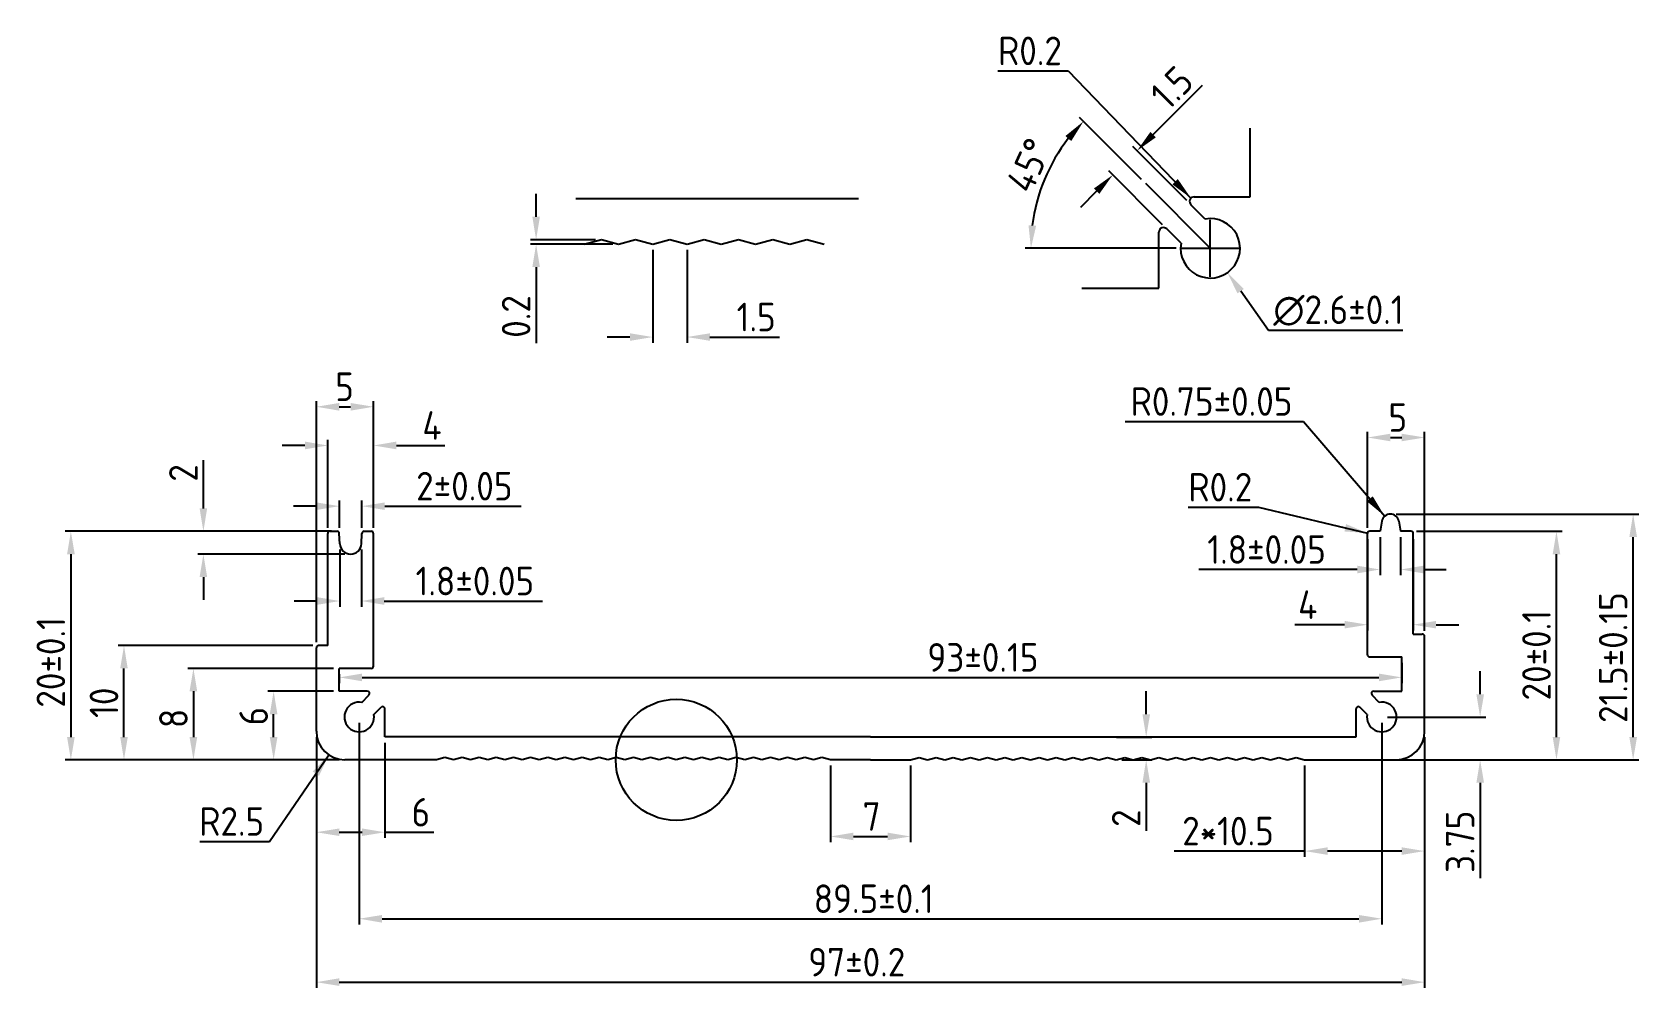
# Model space of a CAD drawing. Extents: x 207 to 347, y 581 to 664.
import ezdxf

# ---------------------------------------------------------------- set-up
doc = ezdxf.new("R2010")
doc.units = 0
doc.layers.get('0').update_dxf_attribs({"linetype": 'CONTINUOUS'})
doc.layers.get('DEFPOINTS').update_dxf_attribs({"linetype": 'CONTINUOUS'})
doc.styles.get("Standard").update_dxf_attribs({"font": 'ISOCP'})
doc.dimstyles.new('ISO-25', dxfattribs={"dimtxt": 2.5, "dimasz": 2.5, "dimexe": 1.25, "dimexo": 0.625, "dimtad": 1, "dimdec": 4, "dimdsep": 46, "dimlunit": 6, "dimtxsty": 'Standard', "dimcen": 2.5, "dimadec": 0, "dimazin": 0, "dimtfac": 1, "dimtdec": 4, "dimtmove": 0, "dimatfit": 3, "dimfxl": 0, "dimtolj": 1, "dimtzin": 0, "dimarcsym": 0})

# ---------------------------------------------------------------- blocks, each defined once
blk = doc.blocks.new('*D0')
at = {"color": 0, "linetype": 'ByBlock'}
for p, q in [((235.26, 604.07), (235.26, 586.42)), ((324.76, 604.07), (324.76, 586.42)), ((237.26, 586.92), (322.76, 586.92))]:
    blk.add_line(p, q, dxfattribs=at)
for points in [[(237.26, 587.25), (237.26, 586.58), (235.26, 586.92)], [(322.76, 587.25), (322.76, 586.58), (324.76, 586.92)]]:
    blk.add_solid(points, dxfattribs=at)
at = {"layer": 'DEFPOINTS', "color": 0, "linetype": 'ByBlock'}
for p in [(235.26, 604.57), (324.76, 604.57), (324.76, 586.92)]:
    blk.add_point(p, dxfattribs=at)
at = {"color": 0, "linetype": 'ByBlock', "insert": (280.29, 588.67), "char_height": 2.5, "attachment_point": 5}
blk.add_mtext('\\A1;89.5±0.1', dxfattribs=at)
blk = doc.blocks.new('*D1')
at = {"color": 0, "linetype": 'ByBlock'}
for p, q in [((276.51, 600.32), (276.51, 593.62)), ((283.51, 600.32), (283.51, 593.62)), ((278.51, 594.12), (281.51, 594.12))]:
    blk.add_line(p, q, dxfattribs=at)
for points in [[(278.51, 594.45), (278.51, 593.79), (276.51, 594.12)], [(281.51, 594.45), (281.51, 593.79), (283.51, 594.12)]]:
    blk.add_solid(points, dxfattribs=at)
at = {"layer": 'DEFPOINTS', "color": 0, "linetype": 'ByBlock'}
for p in [(276.51, 600.82), (283.51, 600.82), (283.51, 594.12)]:
    blk.add_point(p, dxfattribs=at)
at = {"color": 0, "linetype": 'ByBlock', "insert": (280.11, 595.87), "char_height": 2.5, "attachment_point": 5}
blk.add_mtext('\\A1;7', dxfattribs=at)
blk = doc.blocks.new('*D2')
at = {"color": 0, "linetype": 'ByBlock'}
for p, q in [((231.51, 602.82), (231.51, 580.87)), ((328.51, 602.82), (328.51, 580.87)), ((233.51, 581.37), (326.51, 581.37))]:
    blk.add_line(p, q, dxfattribs=at)
for points in [[(233.51, 581.71), (233.51, 581.04), (231.51, 581.37)], [(326.51, 581.71), (326.51, 581.04), (328.51, 581.37)]]:
    blk.add_solid(points, dxfattribs=at)
at = {"layer": 'DEFPOINTS', "color": 0, "linetype": 'ByBlock'}
for p in [(231.51, 603.32), (328.51, 603.32), (328.51, 581.37)]:
    blk.add_point(p, dxfattribs=at)
at = {"color": 0, "linetype": 'ByBlock', "insert": (278.81, 583.12), "char_height": 2.5, "attachment_point": 5}
blk.add_mtext('\\A1;97±0.2', dxfattribs=at)
blk = doc.blocks.new('*D4')
at = {"color": 0, "linetype": 'ByBlock'}
for p, q in [((231.51, 602.82), (231.51, 593.99)), ((237.51, 602.32), (237.51, 593.99)), ((233.51, 594.49), (235.51, 594.49)), ((237.51, 594.49), (241.78, 594.49))]:
    blk.add_line(p, q, dxfattribs=at)
for points in [[(233.51, 594.82), (233.51, 594.16), (231.51, 594.49)], [(235.51, 594.82), (235.51, 594.16), (237.51, 594.49)]]:
    blk.add_solid(points, dxfattribs=at)
at = {"layer": 'DEFPOINTS', "color": 0, "linetype": 'ByBlock'}
for p in [(231.51, 603.32), (237.51, 602.82), (237.51, 594.49)]:
    blk.add_point(p, dxfattribs=at)
at = {"color": 0, "linetype": 'ByBlock', "insert": (240.65, 596.24), "char_height": 2.5, "attachment_point": 5}
blk.add_mtext('\\A1;6', dxfattribs=at)
blk = doc.blocks.new('*D5')
at = {"color": 0, "linetype": 'ByBlock'}
for p, q in [((233.01, 606.82), (227.27, 606.82)), ((227.77, 602.82), (227.77, 604.82)), ((233.51, 600.82), (227.27, 600.82))]:
    blk.add_line(p, q, dxfattribs=at)
for points in [[(227.43, 604.82), (228.1, 604.82), (227.77, 606.82)], [(227.43, 602.82), (228.1, 602.82), (227.77, 600.82)]]:
    blk.add_solid(points, dxfattribs=at)
at = {"layer": 'DEFPOINTS', "color": 0, "linetype": 'ByBlock'}
for p in [(227.77, 606.82), (233.51, 606.82), (234.01, 600.82)]:
    blk.add_point(p, dxfattribs=at)
at = {"color": 0, "linetype": 'ByBlock', "insert": (226.02, 604.65), "char_height": 2.5, "attachment_point": 5, "rotation": 90}
blk.add_mtext('\\A1;6', dxfattribs=at)
blk = doc.blocks.new('*D6')
at = {"color": 0, "linetype": 'ByBlock'}
for p, q in [((333.37, 606.57), (333.37, 608.57)), ((325.26, 604.57), (333.87, 604.57)), ((326.51, 600.82), (333.87, 600.82)), ((333.37, 598.82), (333.37, 590.47))]:
    blk.add_line(p, q, dxfattribs=at)
for points in [[(333.04, 606.57), (333.71, 606.57), (333.37, 604.57)], [(333.04, 598.82), (333.71, 598.82), (333.37, 600.82)]]:
    blk.add_solid(points, dxfattribs=at)
at = {"layer": 'DEFPOINTS', "color": 0, "linetype": 'ByBlock'}
for p in [(324.76, 604.57), (333.37, 604.57), (326.01, 600.82)]:
    blk.add_point(p, dxfattribs=at)
at = {"color": 0, "linetype": 'ByBlock', "insert": (331.62, 593.65), "char_height": 2.5, "attachment_point": 5, "rotation": 90}
blk.add_mtext('\\A1;3.75', dxfattribs=at)
blk = doc.blocks.new('*D7')
at = {"color": 0, "linetype": 'ByBlock'}
for p, q in [((231.21, 610.82), (214.17, 610.82)), ((214.67, 602.82), (214.67, 608.82)), ((233.51, 600.82), (214.17, 600.82))]:
    blk.add_line(p, q, dxfattribs=at)
for points in [[(214.34, 608.82), (215, 608.82), (214.67, 610.82)], [(214.34, 602.82), (215, 602.82), (214.67, 600.82)]]:
    blk.add_solid(points, dxfattribs=at)
at = {"layer": 'DEFPOINTS', "color": 0, "linetype": 'ByBlock'}
for p in [(214.67, 610.82), (231.71, 610.82), (234.01, 600.82)]:
    blk.add_point(p, dxfattribs=at)
at = {"color": 0, "linetype": 'ByBlock', "insert": (212.92, 605.82), "char_height": 2.5, "attachment_point": 5, "rotation": 90}
blk.add_mtext('\\A1;10', dxfattribs=at)
blk = doc.blocks.new('*D8')
at = {"color": 0, "linetype": 'ByBlock'}
for p, q in [((233.01, 608.82), (220.25, 608.82)), ((220.75, 606.82), (220.75, 602.82)), ((233.51, 600.82), (220.25, 600.82))]:
    blk.add_line(p, q, dxfattribs=at)
for points in [[(220.41, 606.82), (221.08, 606.82), (220.75, 608.82)], [(220.41, 602.82), (221.08, 602.82), (220.75, 600.82)]]:
    blk.add_solid(points, dxfattribs=at)
at = {"layer": 'DEFPOINTS', "color": 0, "linetype": 'ByBlock'}
for p in [(233.51, 608.82), (220.75, 600.82), (234.01, 600.82)]:
    blk.add_point(p, dxfattribs=at)
at = {"color": 0, "linetype": 'ByBlock', "insert": (219, 604.45), "char_height": 2.5, "attachment_point": 5, "rotation": 90}
blk.add_mtext('\\A1;8', dxfattribs=at)
blk = doc.blocks.new('*D9')
at = {"color": 0, "linetype": 'ByBlock'}
for p, q in [((232.82, 620.82), (209.52, 620.82)), ((210.02, 618.82), (210.02, 602.82)), ((233.51, 600.82), (209.52, 600.82))]:
    blk.add_line(p, q, dxfattribs=at)
for points in [[(209.69, 618.82), (210.36, 618.82), (210.02, 620.82)], [(209.69, 602.82), (210.36, 602.82), (210.02, 600.82)]]:
    blk.add_solid(points, dxfattribs=at)
at = {"layer": 'DEFPOINTS', "color": 0, "linetype": 'ByBlock'}
for p in [(233.32, 620.82), (210.02, 600.82), (234.01, 600.82)]:
    blk.add_point(p, dxfattribs=at)
at = {"color": 0, "linetype": 'ByBlock', "insert": (208.27, 609.35), "char_height": 2.5, "attachment_point": 5, "rotation": 90}
blk.add_mtext('\\A1;20±0.1', dxfattribs=at)
blk = doc.blocks.new('*D10')
at = {"color": 0, "linetype": 'ByBlock'}
for p, q in [((327.81, 620.82), (340.55, 620.82)), ((340.05, 602.82), (340.05, 618.82)), ((326.51, 600.82), (340.55, 600.82))]:
    blk.add_line(p, q, dxfattribs=at)
for points in [[(339.72, 618.82), (340.38, 618.82), (340.05, 620.82)], [(339.72, 602.82), (340.38, 602.82), (340.05, 600.82)]]:
    blk.add_solid(points, dxfattribs=at)
at = {"layer": 'DEFPOINTS', "color": 0, "linetype": 'ByBlock'}
for p in [(327.31, 620.82), (340.05, 620.82), (326.01, 600.82)]:
    blk.add_point(p, dxfattribs=at)
at = {"color": 0, "linetype": 'ByBlock', "insert": (338.3, 609.98), "char_height": 2.5, "attachment_point": 5, "rotation": 90}
blk.add_mtext('\\A1;20±0.1', dxfattribs=at)
blk = doc.blocks.new('*D11')
at = {"color": 0, "linetype": 'ByBlock'}
for p, q in [((326.01, 622.32), (347.26, 622.32)), ((346.76, 602.82), (346.76, 620.32)), ((325.26, 600.82), (347.26, 600.82))]:
    blk.add_line(p, q, dxfattribs=at)
for points in [[(346.43, 620.32), (347.1, 620.32), (346.76, 622.32)], [(346.43, 602.82), (347.1, 602.82), (346.76, 600.82)]]:
    blk.add_solid(points, dxfattribs=at)
at = {"layer": 'DEFPOINTS', "color": 0, "linetype": 'ByBlock'}
for p in [(325.51, 622.32), (346.76, 622.32), (324.76, 600.82)]:
    blk.add_point(p, dxfattribs=at)
at = {"color": 0, "linetype": 'ByBlock', "insert": (345.01, 609.77), "char_height": 2.5, "attachment_point": 5, "rotation": 90}
blk.add_mtext('\\A1;21.5±0.15', dxfattribs=at)
blk = doc.blocks.new('*D12')
at = {"color": 0, "linetype": 'ByBlock'}
for p, q in [((231.51, 611.12), (231.51, 632.22)), ((233.51, 631.72), (234.51, 631.72)), ((236.51, 621.12), (236.51, 632.22))]:
    blk.add_line(p, q, dxfattribs=at)
for points in [[(233.51, 632.05), (233.51, 631.38), (231.51, 631.72)], [(234.51, 632.05), (234.51, 631.38), (236.51, 631.72)]]:
    blk.add_solid(points, dxfattribs=at)
at = {"layer": 'DEFPOINTS', "color": 0, "linetype": 'ByBlock'}
for p in [(236.51, 631.72), (236.51, 620.62), (231.51, 610.62)]:
    blk.add_point(p, dxfattribs=at)
at = {"color": 0, "linetype": 'ByBlock', "insert": (233.97, 633.47), "char_height": 2.5, "attachment_point": 5}
blk.add_mtext('\\A1;5', dxfattribs=at)
blk = doc.blocks.new('*D13')
at = {"color": 0, "linetype": 'ByBlock'}
for p, q in [((232.51, 621.12), (232.51, 628.83)), ((236.51, 621.12), (236.51, 628.83)), ((230.51, 628.33), (228.51, 628.33)), ((238.51, 628.33), (242.76, 628.33))]:
    blk.add_line(p, q, dxfattribs=at)
for points in [[(230.51, 628.67), (230.51, 628), (232.51, 628.33)], [(238.51, 628.67), (238.51, 628), (236.51, 628.33)]]:
    blk.add_solid(points, dxfattribs=at)
at = {"layer": 'DEFPOINTS', "color": 0, "linetype": 'ByBlock'}
for p in [(236.51, 628.33), (232.51, 620.62), (236.51, 620.62)]:
    blk.add_point(p, dxfattribs=at)
at = {"color": 0, "linetype": 'ByBlock', "insert": (241.63, 630.08), "char_height": 2.5, "attachment_point": 5}
blk.add_mtext('\\A1;4', dxfattribs=at)
blk = doc.blocks.new('*D14')
at = {"color": 0, "linetype": 'ByBlock'}
for p, q in [((233.56, 619.22), (233.56, 614.22)), ((235.45, 619.22), (235.45, 614.22)), ((231.56, 614.72), (229.56, 614.72)), ((237.45, 614.72), (251.31, 614.72))]:
    blk.add_line(p, q, dxfattribs=at)
for points in [[(231.56, 615.06), (231.56, 614.39), (233.56, 614.72)], [(237.45, 615.06), (237.45, 614.39), (235.45, 614.72)]]:
    blk.add_solid(points, dxfattribs=at)
at = {"layer": 'DEFPOINTS', "color": 0, "linetype": 'ByBlock'}
for p in [(233.56, 619.72), (235.45, 619.72), (235.45, 614.72)]:
    blk.add_point(p, dxfattribs=at)
at = {"color": 0, "linetype": 'ByBlock', "insert": (245.38, 616.47), "char_height": 2.5, "attachment_point": 5}
blk.add_mtext('\\A1;1.8±0.05', dxfattribs=at)
blk = doc.blocks.new('*D15')
at = {"color": 0, "linetype": 'ByBlock'}
for p, q in [((231.52, 623.02), (229.52, 623.02)), ((233.52, 621.13), (233.52, 623.52)), ((235.5, 621.13), (235.5, 623.52)), ((237.5, 623.02), (249.42, 623.02))]:
    blk.add_line(p, q, dxfattribs=at)
for points in [[(231.52, 623.35), (231.52, 622.69), (233.52, 623.02)], [(237.5, 623.35), (237.5, 622.69), (235.5, 623.02)]]:
    blk.add_solid(points, dxfattribs=at)
at = {"layer": 'DEFPOINTS', "color": 0, "linetype": 'ByBlock'}
for p in [(235.5, 623.02), (233.52, 620.63), (235.5, 620.63)]:
    blk.add_point(p, dxfattribs=at)
at = {"color": 0, "linetype": 'ByBlock', "insert": (244.46, 624.77), "char_height": 2.5, "attachment_point": 5}
blk.add_mtext('\\A1;2±0.05', dxfattribs=at)
blk = doc.blocks.new('*D16')
at = {"color": 0, "linetype": 'ByBlock'}
for p, q in [((221.62, 622.82), (221.62, 627.04)), ((231.01, 620.82), (221.12, 620.82)), ((234.01, 618.82), (221.12, 618.82)), ((221.62, 616.82), (221.62, 614.82))]:
    blk.add_line(p, q, dxfattribs=at)
for points in [[(221.29, 622.82), (221.95, 622.82), (221.62, 620.82)], [(221.29, 616.82), (221.95, 616.82), (221.62, 618.82)]]:
    blk.add_solid(points, dxfattribs=at)
at = {"layer": 'DEFPOINTS', "color": 0, "linetype": 'ByBlock'}
for p in [(231.51, 620.82), (221.62, 618.82), (234.51, 618.82)]:
    blk.add_point(p, dxfattribs=at)
at = {"color": 0, "linetype": 'ByBlock', "insert": (219.87, 625.93), "char_height": 2.5, "attachment_point": 5, "rotation": 90}
blk.add_mtext('\\A1;2', dxfattribs=at)
blk = doc.blocks.new('*D17')
at = {"color": 0, "linetype": 'ByBlock'}
for p, q in [((323.51, 620.12), (323.51, 612.15)), ((327.51, 620.12), (327.51, 612.15)), ((321.51, 612.65), (317.15, 612.65)), ((329.51, 612.65), (331.51, 612.65))]:
    blk.add_line(p, q, dxfattribs=at)
for points in [[(321.51, 612.98), (321.51, 612.32), (323.51, 612.65)], [(329.51, 612.98), (329.51, 612.32), (327.51, 612.65)]]:
    blk.add_solid(points, dxfattribs=at)
at = {"layer": 'DEFPOINTS', "color": 0, "linetype": 'ByBlock'}
for p in [(323.51, 620.62), (327.51, 620.62), (327.51, 612.65)]:
    blk.add_point(p, dxfattribs=at)
at = {"color": 0, "linetype": 'ByBlock', "insert": (318.28, 614.4), "char_height": 2.5, "attachment_point": 5}
blk.add_mtext('\\A1;4', dxfattribs=at)
blk = doc.blocks.new('*D18')
at = {"color": 0, "linetype": 'ByBlock'}
for p, q in [((323.51, 621.12), (323.51, 629.53)), ((325.51, 629.03), (326.51, 629.03)), ((328.51, 612.12), (328.51, 629.53))]:
    blk.add_line(p, q, dxfattribs=at)
for points in [[(325.51, 629.36), (325.51, 628.7), (323.51, 629.03)], [(326.51, 629.36), (326.51, 628.7), (328.51, 629.03)]]:
    blk.add_solid(points, dxfattribs=at)
at = {"layer": 'DEFPOINTS', "color": 0, "linetype": 'ByBlock'}
for p in [(328.51, 629.03), (323.51, 620.62), (328.51, 611.62)]:
    blk.add_point(p, dxfattribs=at)
at = {"color": 0, "linetype": 'ByBlock', "insert": (326.16, 630.78), "char_height": 2.5, "attachment_point": 5}
blk.add_mtext('\\A1;5', dxfattribs=at)
blk = doc.blocks.new('*D19')
at = {"color": 0, "linetype": 'ByBlock'}
for p, q in [((324.61, 620.32), (324.61, 616.98)), ((326.41, 620.32), (326.41, 616.98)), ((322.61, 617.48), (308.76, 617.48)), ((328.41, 617.48), (330.41, 617.48))]:
    blk.add_line(p, q, dxfattribs=at)
for points in [[(322.61, 617.81), (322.61, 617.14), (324.61, 617.48)], [(328.41, 617.81), (328.41, 617.14), (326.41, 617.48)]]:
    blk.add_solid(points, dxfattribs=at)
at = {"layer": 'DEFPOINTS', "color": 0, "linetype": 'ByBlock'}
for p in [(324.61, 620.82), (326.41, 620.82), (326.41, 617.48)]:
    blk.add_point(p, dxfattribs=at)
at = {"color": 0, "linetype": 'ByBlock', "insert": (314.68, 619.23), "char_height": 2.5, "attachment_point": 5}
blk.add_mtext('\\A1;1.8±0.05', dxfattribs=at)
blk = doc.blocks.new('*D20')
at = {"color": 0, "linetype": 'ByBlock'}
for p, q in [((328.51, 602.82), (328.51, 592.34)), ((318.01, 600.32), (318.01, 592.34)), ((318.01, 592.84), (306.59, 592.84)), ((326.51, 592.84), (320.01, 592.84))]:
    blk.add_line(p, q, dxfattribs=at)
for points in [[(320.01, 593.17), (320.01, 592.51), (318.01, 592.84)], [(326.51, 593.17), (326.51, 592.51), (328.51, 592.84)]]:
    blk.add_solid(points, dxfattribs=at)
at = {"layer": 'DEFPOINTS', "color": 0, "linetype": 'ByBlock'}
for p in [(328.51, 603.32), (318.01, 600.82), (318.01, 592.84)]:
    blk.add_point(p, dxfattribs=at)
at = {"color": 0, "linetype": 'ByBlock', "insert": (311.3, 594.59), "char_height": 2.5, "attachment_point": 5}
blk.add_mtext('\\A1;2*10.5', dxfattribs=at)
blk = doc.blocks.new('*D21')
at = {"color": 0, "linetype": 'ByBlock'}
for p, q in [((288.76, 643.46), (288.76, 635.34)), ((291.76, 643.46), (291.76, 635.34)), ((286.76, 635.84), (284.76, 635.84)), ((293.76, 635.84), (299.86, 635.84))]:
    blk.add_line(p, q, dxfattribs=at)
for points in [[(286.76, 636.17), (286.76, 635.51), (288.76, 635.84)], [(293.76, 636.17), (293.76, 635.51), (291.76, 635.84)]]:
    blk.add_solid(points, dxfattribs=at)
at = {"layer": 'DEFPOINTS', "color": 0, "linetype": 'ByBlock'}
for p in [(288.76, 643.96), (291.76, 643.96), (291.76, 635.84)]:
    blk.add_point(p, dxfattribs=at)
at = {"color": 0, "linetype": 'ByBlock', "insert": (297.81, 637.59), "char_height": 2.5, "attachment_point": 5}
blk.add_mtext('\\A1;1.5', dxfattribs=at)
blk = doc.blocks.new('*D22')
at = {"color": 0, "linetype": 'ByBlock'}
for p, q in [((278.55, 646.36), (278.55, 648.36)), ((283.76, 644.36), (278.05, 644.36)), ((285.26, 643.96), (278.05, 643.96)), ((278.55, 641.96), (278.55, 635.31))]:
    blk.add_line(p, q, dxfattribs=at)
for points in [[(278.22, 646.36), (278.88, 646.36), (278.55, 644.36)], [(278.22, 641.96), (278.88, 641.96), (278.55, 643.96)]]:
    blk.add_solid(points, dxfattribs=at)
at = {"layer": 'DEFPOINTS', "color": 0, "linetype": 'ByBlock'}
for p in [(278.55, 644.36), (284.26, 644.36), (285.76, 643.96)]:
    blk.add_point(p, dxfattribs=at)
at = {"color": 0, "linetype": 'ByBlock', "insert": (276.8, 637.64), "char_height": 2.5, "attachment_point": 5, "rotation": 90}
blk.add_mtext('\\A1;0.2', dxfattribs=at)
blk = doc.blocks.new('*D23')
at = {"color": 0, "linetype": 'ByBlock'}
for p, q in [((331.82, 651.13), (326.37, 656.57)), ((334.83, 645.12), (321.63, 645.12))]:
    blk.add_line(p, q, dxfattribs=at)
blk.add_arc((337.83, 645.12), 15.71, 142.3008, 172.6992, dxfattribs=at)
for points in [[(325.15, 654.94), (325.66, 654.5), (326.73, 656.22)], [(322.59, 647.09), (321.92, 647.13), (322.13, 645.12)]]:
    blk.add_solid(points, dxfattribs=at)
at = {"layer": 'DEFPOINTS', "color": 0, "linetype": 'ByBlock'}
for p in [(332.18, 650.77), (322.66, 649.18), (335.33, 645.12), (337.83, 645.12), (340.33, 645.12)]:
    blk.add_point(p, dxfattribs=at)
at = {"color": 0, "linetype": 'ByBlock', "insert": (321.96, 652.38), "char_height": 2.5, "attachment_point": 5, "rotation": 65.415}
blk.add_mtext('\\A1;45°', dxfattribs=at)
blk = doc.blocks.new('*D24')
at = {"color": 0, "linetype": 'ByBlock'}
for p, q in [((332.83, 655.07), (337.15, 659.38)), ((335.78, 649.29), (331.06, 654.01)), ((333.66, 647.16), (328.94, 651.89)), ((327.88, 650.12), (326.47, 648.7))]:
    blk.add_line(p, q, dxfattribs=at)
for points in [[(332.59, 655.3), (333.07, 654.83), (331.42, 653.65)], [(327.64, 650.35), (328.12, 649.88), (329.29, 651.53)]]:
    blk.add_solid(points, dxfattribs=at)
at = {"layer": 'DEFPOINTS', "color": 0, "linetype": 'ByBlock'}
for p in [(331.42, 653.65), (336.14, 648.93), (334.02, 646.81)]:
    blk.add_point(p, dxfattribs=at)
at = {"color": 0, "linetype": 'ByBlock', "insert": (334.46, 659.17), "char_height": 2.5, "attachment_point": 5, "rotation": 45}
blk.add_mtext('\\A1;1.5', dxfattribs=at)
blk = doc.blocks.new('*D25')
at = {"color": 0, "linetype": 'ByBlock'}
for p, q in [((342.92, 637.91), (340.49, 641.36)), ((354.67, 637.91), (342.92, 637.91))]:
    blk.add_line(p, q, dxfattribs=at)
blk.add_solid([(340.76, 641.55), (340.21, 641.17), (339.33, 642.99)], dxfattribs=at)
at = {"layer": 'DEFPOINTS', "color": 0, "linetype": 'ByBlock'}
for p in [(336.33, 647.24), (339.33, 642.99)]:
    blk.add_point(p, dxfattribs=at)
at = {"color": 0, "linetype": 'ByBlock', "insert": (349.05, 639.66), "char_height": 2.5, "attachment_point": 5}
blk.add_mtext('\\A1;∅2.6±0.1', dxfattribs=at)
blk = doc.blocks.new('*D26')
at = {"color": 0, "linetype": 'ByBlock'}
for p, q in [((302.3, 630.43), (317.91, 630.43)), ((317.91, 630.43), (325.02, 622.14))]:
    blk.add_line(p, q, dxfattribs=at)
blk.add_solid([(323.97, 623.88), (323.47, 623.44), (325.02, 622.14)], dxfattribs=at)
at = {"layer": 'DEFPOINTS', "color": 0, "linetype": 'ByBlock'}
for p in [(325.02, 622.14), (325.51, 621.57)]:
    blk.add_point(p, dxfattribs=at)
at = {"color": 0, "linetype": 'ByBlock', "insert": (309.86, 632.18), "char_height": 2.5, "attachment_point": 5}
blk.add_mtext('\\A1;R0.75±0.05', dxfattribs=at)
blk = doc.blocks.new('*D27')
at = {"color": 0, "linetype": 'ByBlock'}
for p, q in [((227.4, 593.68), (232.6, 601.26)), ((221.3, 593.68), (227.4, 593.68))]:
    blk.add_line(p, q, dxfattribs=at)
blk.add_solid([(231.19, 599.8), (231.74, 599.42), (232.6, 601.26)], dxfattribs=at)
at = {"layer": 'DEFPOINTS', "color": 0, "linetype": 'ByBlock'}
for p in [(234.01, 603.32), (232.6, 601.26)]:
    blk.add_point(p, dxfattribs=at)
at = {"color": 0, "linetype": 'ByBlock', "insert": (224.1, 595.43), "char_height": 2.5, "attachment_point": 5}
blk.add_mtext('\\A1;R2.5', dxfattribs=at)
blk = doc.blocks.new('*D28')
at = {"color": 0, "linetype": 'ByBlock'}
for p, q in [((307.81, 622.93), (313.96, 622.93)), ((313.96, 622.93), (323.51, 620.67))]:
    blk.add_line(p, q, dxfattribs=at)
blk.add_solid([(321.64, 621.45), (321.49, 620.81), (323.51, 620.67)], dxfattribs=at)
at = {"layer": 'DEFPOINTS', "color": 0, "linetype": 'ByBlock'}
for p in [(323.51, 620.67), (323.71, 620.62)]:
    blk.add_point(p, dxfattribs=at)
at = {"color": 0, "linetype": 'ByBlock', "insert": (310.63, 624.68), "char_height": 2.5, "attachment_point": 5}
blk.add_mtext('\\A1;R0.2', dxfattribs=at)
blk = doc.blocks.new('*D29')
at = {"color": 0, "linetype": 'ByBlock'}
for p, q in [((304.14, 604.82), (304.14, 606.82)), ((301.53, 602.82), (304.64, 602.82)), ((302.01, 600.82), (304.64, 600.82)), ((304.14, 598.82), (304.14, 594.61))]:
    blk.add_line(p, q, dxfattribs=at)
for points in [[(303.81, 604.82), (304.48, 604.82), (304.14, 602.82)], [(303.81, 598.82), (304.48, 598.82), (304.14, 600.82)]]:
    blk.add_solid(points, dxfattribs=at)
at = {"layer": 'DEFPOINTS', "color": 0, "linetype": 'ByBlock'}
for p in [(301.03, 602.82), (304.14, 602.82), (301.51, 600.82)]:
    blk.add_point(p, dxfattribs=at)
at = {"color": 0, "linetype": 'ByBlock', "insert": (302.39, 595.72), "char_height": 2.5, "attachment_point": 5, "rotation": 90}
blk.add_mtext('\\A1;2', dxfattribs=at)
blk = doc.blocks.new('*D30')
at = {"color": 0, "linetype": 'ByBlock'}
for p, q in [((291.15, 661.11), (297.3, 661.11)), ((297.3, 661.11), (308.06, 649.97))]:
    blk.add_line(p, q, dxfattribs=at)
blk.add_solid([(306.91, 651.64), (306.43, 651.18), (308.06, 649.97)], dxfattribs=at)
at = {"layer": 'DEFPOINTS', "color": 0, "linetype": 'ByBlock'}
for p in [(308.06, 649.97), (308.34, 649.68)]:
    blk.add_point(p, dxfattribs=at)
at = {"color": 0, "linetype": 'ByBlock', "insert": (293.97, 662.86), "char_height": 2.5, "attachment_point": 5}
blk.add_mtext('\\A1;R0.2', dxfattribs=at)
blk = doc.blocks.new('*D31')
at = {"color": 0, "linetype": 'ByBlock'}
for p, q in [((326.51, 609.32), (326.51, 607.54)), ((233.51, 608.32), (233.51, 607.54)), ((235.51, 608.04), (324.51, 608.04))]:
    blk.add_line(p, q, dxfattribs=at)
for points in [[(235.51, 608.37), (235.51, 607.7), (233.51, 608.04)], [(324.51, 608.37), (324.51, 607.7), (326.51, 608.04)]]:
    blk.add_solid(points, dxfattribs=at)
at = {"layer": 'DEFPOINTS', "color": 0, "linetype": 'ByBlock'}
for p in [(326.51, 609.82), (233.51, 608.82), (326.51, 608.04)]:
    blk.add_point(p, dxfattribs=at)
at = {"color": 0, "linetype": 'ByBlock', "insert": (289.85, 609.79), "char_height": 2.5, "attachment_point": 5}
blk.add_mtext('\\A1;93±0.15', dxfattribs=at)

msp = doc.modelspace()

# ---------------------------------------------------------------- linework, layer by layer
for p, q in [((313.25254, 650.08475), (313.25254, 656.08475)), ((309.75254, 645.58475), (304.09568, 651.2416)), ((254.2124, 649.94289), (278.95208, 649.94289)), ((308.33954, 650.08475), (313.25254, 650.08475)), ((309.31153, 648.14707), (308.0567, 649.4019)), ((305.25254, 642.08475), (305.25254, 646.99774)), ((307.19021, 646.02575), (305.93538, 647.28058)), ((309.75254, 643.08475), (309.75254, 648.08475)), ((254.95208, 645.94289), (256.45208, 646.34289)), ((256.45208, 646.34289), (257.95208, 645.94289)), ((257.95208, 645.94289), (259.45208, 646.34289)), ((259.45208, 646.34289), (260.95208, 645.94289)), ((260.95208, 645.94289), (262.45208, 646.34289)), ((262.45208, 646.34289), (263.95208, 645.94289)), ((263.95208, 645.94289), (265.45208, 646.34289)), ((265.45208, 646.34289), (266.95208, 645.94289)), ((266.95208, 645.94289), (268.45208, 646.34289)), ((268.45208, 646.34289), (269.95208, 645.94289)), ((269.95208, 645.94289), (271.45208, 646.34289)), ((271.45208, 646.34289), (272.95208, 645.94289)), ((272.95208, 645.94289), (274.45208, 646.34289)), ((274.45208, 646.34289), (275.95208, 645.94289)), ((307.25254, 645.58475), (312.25254, 645.58475)), ((298.51106, 642.08475), (305.25254, 642.08475)), ((324.77158, 621.70995), (324.60928, 620.8247)), ((326.24699, 621.70995), (326.40928, 620.8247)), ((232.50928, 610.8247), (232.50928, 620.6247)), ((232.70928, 620.8247), (233.31903, 620.8247)), ((233.56434, 619.72358), (233.51878, 620.63469)), ((235.45423, 619.72358), (235.49978, 620.63469)), ((235.69953, 620.8247), (236.30928, 620.8247)), ((236.50928, 609.0247), (236.50928, 620.6247)), ((323.50928, 610.0247), (323.50928, 620.6247)), ((324.60928, 620.8247), (323.70928, 620.8247)), ((327.30928, 620.8247), (326.40928, 620.8247)), ((327.50928, 611.8247), (327.50928, 620.6247)), ((327.50928, 611.8247), (328.30928, 611.8247)), ((231.50928, 603.3247), (231.50928, 610.6247)), ((232.50928, 610.8247), (231.70928, 610.8247)), ((328.50928, 603.3247), (328.50928, 611.6247)), ((323.70928, 609.8247), (326.50928, 609.8247)), ((326.50928, 606.8247), (326.50928, 609.8247)), ((233.50928, 606.8247), (233.50928, 608.8247)), ((236.30928, 608.8247), (233.50928, 608.8247)), ((235.96578, 606.8247), (233.50928, 606.8247)), ((235.47978, 605.85587), (236.1072, 606.48328)), ((324.53878, 605.85587), (323.91136, 606.48328)), ((324.05278, 606.8247), (326.50928, 606.8247)), ((236.54044, 604.79521), (237.16786, 605.42262)), ((237.50928, 602.8247), (237.50928, 605.2812)), ((322.50928, 602.8247), (322.50928, 605.2812)), ((323.47812, 604.79521), (322.8507, 605.42262)), ((280.00928, 602.8247), (237.50928, 602.8247)), ((280.00928, 602.8247), (322.50928, 602.8247)), ((242.00928, 600.8247), (234.00928, 600.8247)), ((242.75928, 601.0247), (242.00928, 600.8247)), ((243.50928, 600.8247), (242.75928, 601.0247)), ((244.25928, 601.0247), (243.50928, 600.8247)), ((245.00928, 600.8247), (244.25928, 601.0247)), ((245.75928, 601.0247), (245.00928, 600.8247)), ((246.50928, 600.8247), (245.75928, 601.0247)), ((247.25928, 601.0247), (246.50928, 600.8247)), ((248.00928, 600.8247), (247.25928, 601.0247)), ((248.75928, 601.0247), (248.00928, 600.8247)), ((249.50928, 600.8247), (248.75928, 601.0247)), ((250.25928, 601.0247), (249.50928, 600.8247)), ((251.00928, 600.8247), (250.25928, 601.0247)), ((251.75928, 601.0247), (251.00928, 600.8247)), ((252.50928, 600.8247), (251.75928, 601.0247)), ((253.25928, 601.0247), (252.50928, 600.8247)), ((254.00928, 600.8247), (253.25928, 601.0247)), ((254.75928, 601.0247), (254.00928, 600.8247)), ((255.50928, 600.8247), (254.75928, 601.0247)), ((256.25928, 601.0247), (255.50928, 600.8247)), ((257.00928, 600.8247), (256.25928, 601.0247)), ((257.75928, 601.0247), (257.00928, 600.8247)), ((258.50928, 600.8247), (257.75928, 601.0247)), ((259.25928, 601.0247), (258.50928, 600.8247)), ((260.00928, 600.8247), (259.25928, 601.0247)), ((260.75928, 601.0247), (260.00928, 600.8247)), ((261.50928, 600.8247), (260.75928, 601.0247)), ((262.25928, 601.0247), (261.50928, 600.8247)), ((263.00928, 600.8247), (262.25928, 601.0247)), ((263.75928, 601.0247), (263.00928, 600.8247)), ((264.50928, 600.8247), (263.75928, 601.0247)), ((265.25928, 601.0247), (264.50928, 600.8247)), ((266.00928, 600.8247), (265.25928, 601.0247)), ((266.75928, 601.0247), (266.00928, 600.8247)), ((267.50928, 600.8247), (266.75928, 601.0247)), ((268.25928, 601.0247), (267.50928, 600.8247)), ((269.00928, 600.8247), (268.25928, 601.0247)), ((269.75928, 601.0247), (269.00928, 600.8247)), ((270.50928, 600.8247), (269.75928, 601.0247)), ((271.25928, 601.0247), (270.50928, 600.8247)), ((272.00928, 600.8247), (271.25928, 601.0247)), ((272.75928, 601.0247), (272.00928, 600.8247)), ((273.50928, 600.8247), (272.75928, 601.0247)), ((274.25928, 601.0247), (273.50928, 600.8247)), ((275.00928, 600.8247), (274.25928, 601.0247)), ((275.75928, 601.0247), (275.00928, 600.8247)), ((276.50928, 600.8247), (275.75928, 601.0247)), ((280.00928, 600.8247), (276.50928, 600.8247)), ((280.00928, 600.8247), (283.50928, 600.8247)), ((283.50928, 600.8247), (284.25928, 601.0247)), ((284.25928, 601.0247), (285.00928, 600.8247)), ((285.00928, 600.8247), (285.75928, 601.0247)), ((285.75928, 601.0247), (286.50928, 600.8247)), ((286.50928, 600.8247), (287.25928, 601.0247)), ((287.25928, 601.0247), (288.00928, 600.8247)), ((288.00928, 600.8247), (288.75928, 601.0247)), ((288.75928, 601.0247), (289.50928, 600.8247)), ((289.50928, 600.8247), (290.25928, 601.0247)), ((290.25928, 601.0247), (291.00928, 600.8247)), ((291.00928, 600.8247), (291.75928, 601.0247)), ((291.75928, 601.0247), (292.50928, 600.8247)), ((292.50928, 600.8247), (293.25928, 601.0247)), ((293.25928, 601.0247), (294.00928, 600.8247)), ((294.00928, 600.8247), (294.75928, 601.0247)), ((294.75928, 601.0247), (295.50928, 600.8247)), ((295.50928, 600.8247), (296.25928, 601.0247)), ((296.25928, 601.0247), (297.00928, 600.8247)), ((297.00928, 600.8247), (297.75928, 601.0247)), ((297.75928, 601.0247), (298.50928, 600.8247)), ((298.50928, 600.8247), (299.25928, 601.0247)), ((299.25928, 601.0247), (300.00928, 600.8247)), ((300.00928, 600.8247), (300.75928, 601.0247)), ((300.75928, 601.0247), (301.50928, 600.8247)), ((301.50928, 600.8247), (302.25928, 601.0247)), ((302.25928, 601.0247), (303.00928, 600.8247)), ((303.00928, 600.8247), (303.75928, 601.0247)), ((303.75928, 601.0247), (304.50928, 600.8247)), ((304.50928, 600.8247), (305.25928, 601.0247)), ((305.25928, 601.0247), (306.00928, 600.8247)), ((306.00928, 600.8247), (306.75928, 601.0247)), ((306.75928, 601.0247), (307.50928, 600.8247)), ((307.50928, 600.8247), (308.25928, 601.0247)), ((308.25928, 601.0247), (309.00928, 600.8247)), ((309.00928, 600.8247), (309.75928, 601.0247)), ((309.75928, 601.0247), (310.50928, 600.8247)), ((310.50928, 600.8247), (311.25928, 601.0247)), ((311.25928, 601.0247), (312.00928, 600.8247)), ((312.00928, 600.8247), (312.75928, 601.0247)), ((312.75928, 601.0247), (313.50928, 600.8247)), ((313.50928, 600.8247), (314.25928, 601.0247)), ((314.25928, 601.0247), (315.00928, 600.8247)), ((315.00928, 600.8247), (315.75928, 601.0247)), ((315.75928, 601.0247), (316.50928, 600.8247)), ((316.50928, 600.8247), (317.25928, 601.0247)), ((317.25928, 601.0247), (318.00928, 600.8247)), ((318.00928, 600.8247), (326.00928, 600.8247))]:
    msp.add_line(p, q)
msp.add_circle((263.00928, 600.8247), 5.30046)
for centre, radius, start, end in [((308.33954, 649.68475), 0.4, 90, 225), ((305.65254, 646.99774), 0.4, 45, 180), ((309.75254, 645.58475), 2.6, 170.234418, 99.765582), ((325.50928, 621.5747), 0.75, 10.3888578, 169.6111422), ((232.70928, 620.6247), 0.2, 90, 180), ((233.31903, 620.6247), 0.2, 2.8624052, 90), ((235.69953, 620.6247), 0.2, 90, 177.1375948), ((236.30928, 620.6247), 0.2, 0, 90), ((323.70928, 620.6247), 0.2, 90, 180), ((327.30928, 620.6247), 0.2, 0, 90), ((234.50928, 619.77083), 0.94612, 182.8624052, 357.1375948), ((328.30928, 611.6247), 0.2, 0, 90), ((231.70928, 610.6247), 0.2, 90, 180), ((236.30928, 609.0247), 0.2, 270, 360), ((323.70928, 610.0247), 0.2, 180, 270), ((235.96578, 606.6247), 0.2, 315, 90), ((324.05278, 606.6247), 0.2, 90, 225), ((235.25928, 604.5747), 1.3, 80.234418, 9.765582), ((237.30928, 605.2812), 0.2, 0, 135), ((322.70928, 605.2812), 0.2, 45, 180), ((324.75928, 604.5747), 1.3, 170.234418, 99.765582), ((234.00928, 603.3247), 2.5, 180, 270), ((326.00928, 603.3247), 2.5, 270, 0)]:
    msp.add_arc(centre, radius, start, end)

# ---------------------------------------------------------------- dimensions: what is measured, and where the dimension line sits
for center, mpoint, text, picture, middle in [((308.33954, 649.68475), (308.06154, 649.97234), 'R0.2', '*D30', (293.97109, 661.10894)), ((325.50928, 621.5747), (325.02081, 622.14382), 'R0.75%%p0.05', '*D26', (309.85612, 630.43097))]:
    dim = msp.add_radius_dim(center=center, mpoint=mpoint, text=text, dimstyle='ISO-25', override={"dimasz": 2, "dimexe": 0.5, "dimexo": 0.5, "dimgap": 0.5, "dimtih": 1, "dimtoh": 1, "dimcen": 0, "dimtp": 0.25, "dimtm": 0.05, "dimtdec": 2, "dimtofl": 0})
    dim.commit()
    dim.dimension.update_dxf_attribs({"geometry": picture, "text_midpoint": middle, "dimtype": 164})
for base, p1, p2, angle, text, override, picture, middle, dimtype, set_off in [((303.33629, 654.12232), (305.93538, 647.28058), (308.0567, 649.4019), 45, '1.5', {"dimasz": 2, "dimexe": 0.5, "dimexo": 0.5, "dimgap": 0.5, "dimcen": -2.5, "dimtp": 0.25, "dimtm": 0.05, "dimtdec": 2, "dimtofl": 0}, '*D24', (307.61554, 658.40157), 161, (-28.07985, 0.46949)), ((250.74145, 646.34289), (257.95208, 645.94289), (256.45208, 646.34289), 90, '0.2', {"dimasz": 2, "dimexe": 0.5, "dimexo": 0.5, "dimgap": 0.5, "dimcen": 0, "dimtp": 0.25, "dimtm": 0.05, "dimtdec": 2, "dimtofl": 0}, '*D22', (250.74145, 639.61683), 160, (-27.8072, 1.97963))]:
    dim = msp.add_linear_dim(base=base, p1=p1, p2=p2, angle=angle, text=text, dimstyle='ISO-25', override=override)
    dim.commit()
    dim.dimension.update_dxf_attribs({"geometry": picture, "text_midpoint": middle, "dimtype": dimtype, "insert": set_off})
dim = msp.add_angular_dim_2l(base=(294.58129, 649.64987), line1=((307.25254, 645.58475), (312.25254, 645.58475)), line2=((309.75254, 645.58475), (304.09568, 651.2416)), dimstyle='ISO-25', override={"dimasz": 2, "dimexe": 0.5, "dimexo": 0.5, "dimgap": 0.5, "dimdec": 0, "dimcen": -2.5, "dimazin": 2, "dimtp": 0.25, "dimtm": 0.05, "dimtdec": 0, "dimtofl": 0})
dim.commit()
dim.dimension.update_dxf_attribs({"geometry": '*D23', "text_midpoint": (295.46997, 652.11929), "dimtype": 162, "insert": (-28.07985, 0.46949)})
dim = msp.add_diameter_dim_2p(p1=(308.25213, 647.70813), p2=(311.25295, 643.46136), text='%%c2.6%%p0.1', dimstyle='ISO-25', override={"dimasz": 2, "dimexe": 0.5, "dimexo": 0.5, "dimgap": 0.5, "dimtih": 1, "dimtoh": 1, "dimcen": 0, "dimtp": 0.25, "dimtm": 0.05, "dimtdec": 2, "dimtofl": 0})
dim.commit()
dim.dimension.update_dxf_attribs({"geometry": '*D25', "text_midpoint": (320.96925, 638.37896), "dimtype": 163, "insert": (-28.07985, 0.46949)})
dim = msp.add_linear_dim(base=(263.95208, 637.82078), p1=(260.95208, 645.94289), p2=(263.95208, 645.94289), text='1.5', dimstyle='ISO-25', override={"dimasz": 2, "dimexe": 0.5, "dimexo": 0.5, "dimgap": 0.5, "dimcen": 0, "dimtp": 0.25, "dimtm": 0.05, "dimtdec": 2, "dimtofl": 0})
dim.commit()
dim.dimension.update_dxf_attribs({"geometry": '*D21', "text_midpoint": (270.00386, 637.82078), "dimtype": 160, "insert": (-27.8072, 1.97963)})
for base, p1, p2, picture, middle in [((236.50928, 631.71603), (231.50928, 610.6247), (236.50928, 620.6247), '*D12', (233.97296, 631.71603)), ((236.50928, 628.33303), (232.50928, 620.6247), (236.50928, 620.6247), '*D13', (241.63428, 628.33303)), ((328.50928, 629.03027), (323.50928, 620.6247), (328.50928, 611.6247), '*D18', (326.1603, 629.03027)), ((327.50928, 612.64997), (323.50928, 620.6247), (327.50928, 620.6247), '*D17', (318.27534, 612.64997)), ((237.50928, 594.49094), (231.50928, 603.3247), (237.50928, 602.8247), '*D4', (240.64609, 594.49094)), ((283.50928, 594.1214), (276.50928, 600.8247), (283.50928, 600.8247), '*D1', (280.10743, 594.1214))]:
    dim = msp.add_linear_dim(base=base, p1=p1, p2=p2, dimstyle='ISO-25', override={"dimasz": 2, "dimexe": 0.5, "dimexo": 0.5, "dimgap": 0.5, "dimcen": 0, "dimtp": 0.25, "dimtm": 0.05, "dimtdec": 2, "dimtofl": 0})
    dim.commit()
    dim.dimension.update_dxf_attribs({"geometry": picture, "text_midpoint": middle, "dimtype": 160})
for base, p1, p2, picture, middle in [((221.61843, 618.8247), (231.50928, 620.8247), (234.50928, 618.8247), '*D16', (221.61843, 625.93152)), ((214.66992, 610.8247), (234.00928, 600.8247), (231.70928, 610.8247), '*D7', (214.66992, 605.8247)), ((220.74595, 600.8247), (233.50928, 608.8247), (234.00928, 600.8247), '*D8', (220.74595, 604.45455)), ((333.37174, 604.5747), (326.00928, 600.8247), (324.75928, 604.5747), '*D6', (333.37174, 593.64793)), ((227.76784, 606.8247), (234.00928, 600.8247), (233.50928, 606.8247), '*D5', (227.76784, 604.65332)), ((304.14264, 602.8247), (301.50928, 600.8247), (301.03178, 602.8247), '*D29', (304.14264, 595.71789))]:
    dim = msp.add_linear_dim(base=base, p1=p1, p2=p2, angle=90, dimstyle='ISO-25', override={"dimasz": 2, "dimexe": 0.5, "dimexo": 0.5, "dimgap": 0.5, "dimcen": 0, "dimtp": 0.25, "dimtm": 0.05, "dimtdec": 2, "dimtofl": 0})
    dim.commit()
    dim.dimension.update_dxf_attribs({"geometry": picture, "text_midpoint": middle, "dimtype": 160})
for base, p1, p2, text, override, picture, middle in [((235.49978, 623.01847), (233.51878, 620.63469), (235.49978, 620.63469), '2%%p0.05', {"dimasz": 2, "dimexe": 0.5, "dimexo": 0.5, "dimgap": 0.5, "dimcen": 0, "dimtp": 0.25, "dimtm": 0.05, "dimtdec": 2, "dimtofl": 0}, '*D15', (244.4583, 623.01847)), ((326.40928, 617.4779), (324.60928, 620.8247), (326.40928, 620.8247), '1.8%%P0.05', {"dimasz": 2, "dimexe": 0.5, "dimexo": 0.5, "dimgap": 0.5, "dimcen": 0, "dimtp": 0.25, "dimtm": 0.05, "dimtdec": 2, "dimtofl": 0}, '*D19', (314.68251, 617.4779)), ((235.45423, 614.7233), (233.56434, 619.72358), (235.45423, 619.72358), '1.8%%P0.05', {"dimasz": 2, "dimexe": 0.5, "dimexo": 0.5, "dimgap": 0.5, "dimcen": 0, "dimtp": 0.25, "dimtm": 0.05, "dimtdec": 2, "dimtofl": 0}, '*D14', (245.381, 614.7233)), ((326.50928, 608.03503), (233.50928, 608.8247), (326.50928, 609.8247), '93%%P0.15', {"dimasz": 2, "dimexe": 0.5, "dimexo": 0.5, "dimgap": 0.5, "dimtih": 1, "dimtoh": 1, "dimcen": 0, "dimtp": 0.25, "dimtm": 0.05, "dimtdec": 2, "dimtofl": 0}, '*D31', (289.84533, 608.03503)), ((328.50928, 581.37223), (231.50928, 603.3247), (328.50928, 603.3247), '97%%p0.2', {"dimasz": 2, "dimexe": 0.5, "dimexo": 0.5, "dimgap": 0.5, "dimcen": 0, "dimtp": 0.25, "dimtm": 0.05, "dimtdec": 2, "dimtofl": 0}, '*D2', (278.81281, 581.37223)), ((324.75928, 586.91535), (235.25928, 604.5747), (324.75928, 604.5747), '89.5%%P0.1', {"dimasz": 2, "dimexe": 0.5, "dimexo": 0.5, "dimgap": 0.5, "dimcen": 0, "dimtp": 0.25, "dimtm": 0.05, "dimtdec": 2, "dimtofl": 0}, '*D0', (280.29237, 586.91535)), ((318.00928, 592.84084), (328.50928, 603.3247), (318.00928, 600.8247), '2*10.5', {"dimasz": 2, "dimexe": 0.5, "dimexo": 0.5, "dimgap": 0.5, "dimcen": 0, "dimtp": 0.25, "dimtm": 0.05, "dimtdec": 2, "dimtofl": 0}, '*D20', (311.30076, 592.84084))]:
    dim = msp.add_linear_dim(base=base, p1=p1, p2=p2, text=text, dimstyle='ISO-25', override=override)
    dim.commit()
    dim.dimension.update_dxf_attribs({"geometry": picture, "text_midpoint": middle, "dimtype": 160})
for center, mpoint, picture, middle in [((323.70928, 620.6247), (323.51464, 620.67068), '*D28', (310.63317, 622.92798)), ((234.00928, 603.3247), (232.59608, 601.26246), '*D27', (224.0971, 593.67834))]:
    dim = msp.add_radius_dim(center=center, mpoint=mpoint, dimstyle='ISO-25', override={"dimasz": 2, "dimexe": 0.5, "dimexo": 0.5, "dimgap": 0.5, "dimtih": 1, "dimtoh": 1, "dimcen": 0, "dimtp": 0.25, "dimtm": 0.05, "dimtdec": 2, "dimtofl": 0})
    dim.commit()
    dim.dimension.update_dxf_attribs({"geometry": picture, "text_midpoint": middle, "dimtype": 164})
for base, p1, p2, text, picture, middle in [((346.7621, 622.3247), (324.75928, 600.8247), (325.50928, 622.3247), '21.5%%P0.15', '*D11', (346.7621, 609.76888)), ((210.02195, 600.8247), (233.31903, 620.8247), (234.00928, 600.8247), '20%%P0.1', '*D9', (210.02195, 609.34983)), ((340.05093, 620.8247), (326.00928, 600.8247), (327.30928, 620.8247), '20%%P0.1', '*D10', (340.05093, 609.97841))]:
    dim = msp.add_linear_dim(base=base, p1=p1, p2=p2, angle=90, text=text, dimstyle='ISO-25', override={"dimasz": 2, "dimexe": 0.5, "dimexo": 0.5, "dimgap": 0.5, "dimcen": 0, "dimtp": 0.25, "dimtm": 0.05, "dimtdec": 2, "dimtofl": 0})
    dim.commit()
    dim.dimension.update_dxf_attribs({"geometry": picture, "text_midpoint": middle, "dimtype": 160})

doc.saveas('drawing.dxf')
